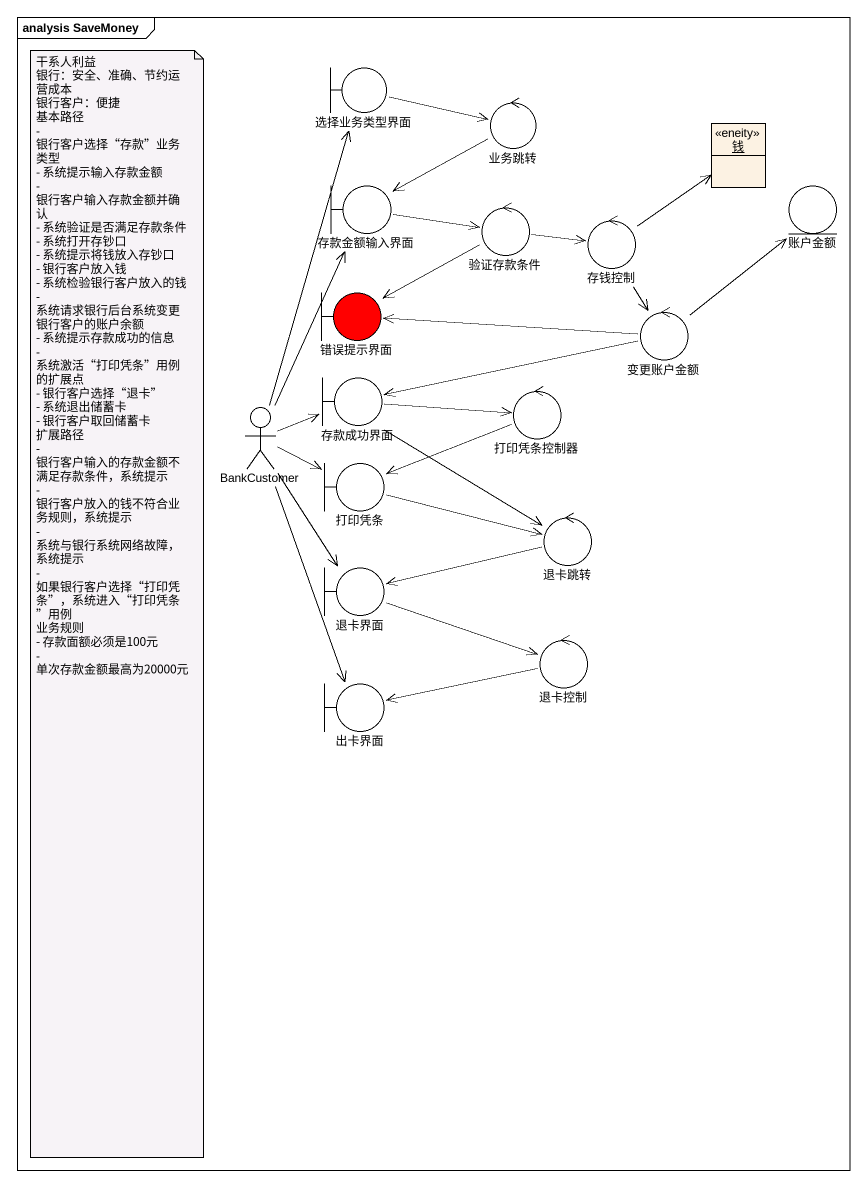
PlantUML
@startuml
mainframe analysis SaveMoney
allowmixing
hide circle
hide empty members
boundary 选择业务类型界面
control 业务跳转
object 钱 <<eneity>>
boundary 存款金额输入界面
entity 账户金额
control 验证存款条件
control 存钱控制
boundary 错误提示界面 #FF0000
control 变更账户金额
boundary 存款成功界面
control 打印凭条控制器
actor BankCustomer
boundary 打印凭条
control 退卡跳转
boundary 退卡界面
control 退卡控制
boundary 出卡界面
选择业务类型界面 -right-> 业务跳转
业务跳转 -left-> 存款金额输入界面
存款金额输入界面 -right-> 验证存款条件
验证存款条件 -right-> 存钱控制
验证存款条件 -left-> 错误提示界面
存钱控制 -up-> 钱
存钱控制 --> 变更账户金额
变更账户金额 -up-> 账户金额
变更账户金额 -left-> 错误提示界面
变更账户金额 -left-> 存款成功界面
存款成功界面 -right-> 打印凭条控制器
存款成功界面 --> 退卡跳转
打印凭条控制器 -left-> 打印凭条
BankCustomer -up-> 选择业务类型界面
BankCustomer -up-> 存款金额输入界面
BankCustomer -right-> 存款成功界面
BankCustomer -right-> 打印凭条
BankCustomer --> 退卡界面
BankCustomer --> 出卡界面
打印凭条 -right-> 退卡跳转
退卡跳转 -left-> 退卡界面
退卡界面 -right-> 退卡控制
退卡控制 -left-> 出卡界面
note as N1
  干系人利益
  银行：安全、准确、节约运营成本
  银行客户：便捷
  基本路径
  - 银行客户选择“存款”业务类型
  - 系统提示输入存款金额
  - 银行客户输入存款金额并确认
  - 系统验证是否满足存款条件
  - 系统打开存钞口
  - 系统提示将钱放入存钞口
  - 银行客户放入钱
  - 系统检验银行客户放入的钱
  - 系统请求银行后台系统变更银行客户的账户余额
  - 系统提示存款成功的信息
  - 系统激活“打印凭条”用例的扩展点
  - 银行客户选择“退卡”
  - 系统退出储蓄卡
  - 银行客户取回储蓄卡
  扩展路径
  - 银行客户输入的存款金额不满足存款条件，系统提示
  - 银行客户放入的钱不符合业务规则，系统提示
  - 系统与银行系统网络故障，系统提示
  - 如果银行客户选择“打印凭条”，系统进入“打印凭条”用例
  业务规则
  - 存款面额必须是100元
  - 单次存款金额最高为20000元
end note
@enduml
